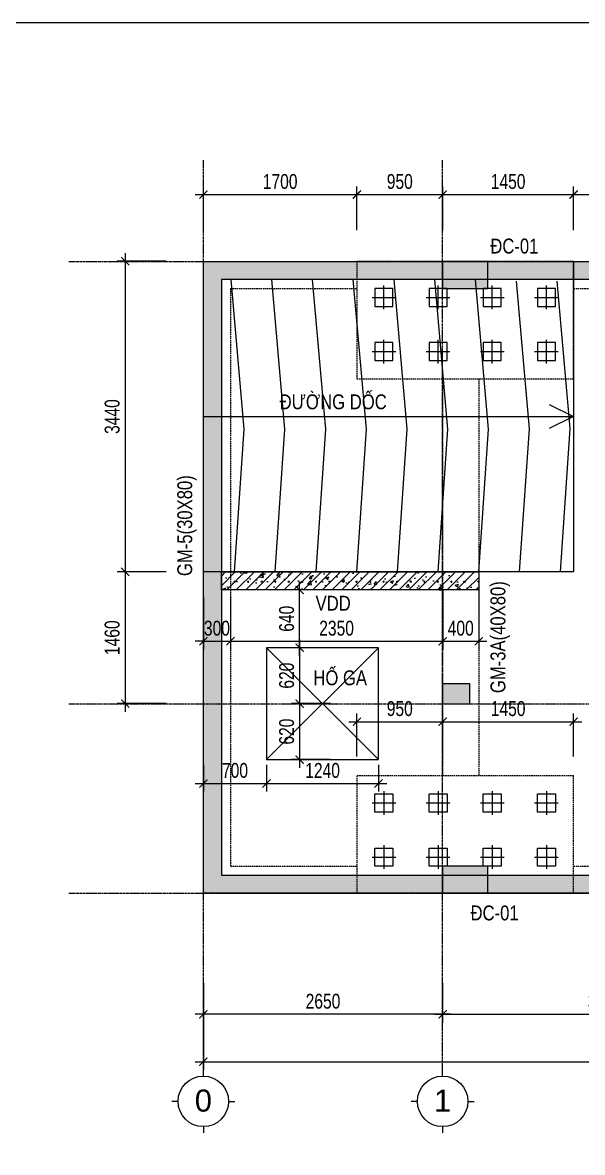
# Model space of a CAD drawing. Extents: x -165145 to 691808, y -202842 to 311040.
# Drawn here: x 239464 to 245663, y 71524 to 84039 of the extents above; entities that cross this region are included whole.
import ezdxf
from ezdxf.enums import TextEntityAlignment as Align

# ---------------------------------------------------------------- set-up
doc = ezdxf.new("R2010")
doc.units = 0
doc.header["$LTSCALE"] = 10
doc.header["$MEASUREMENT"] = 0
for name, pattern in [('CENTER', [2, 1.25, -0.25, 0.25, -0.25]), ('HIDDEN', [2.3807, 1.587, -0.7937]), ('ketcau-1', [2, 1, 1])]:
    doc.linetypes.add(name, pattern=pattern)
doc.layers.get('0').update_dxf_attribs({"linetype": 'CONTINUOUS'})
doc.layers.get('Defpoints').update_dxf_attribs({"color": 5, "linetype": 'CONTINUOUS'})
for name, color, linetype, lineweight in [('coc 20', 6, 'CONTINUOUS', 20), ('DIM', 8, 'CONTINUOUS', 13), ('GE_KC_DIM', 1, 'CONTINUOUS', 20), ('GE_KC_GHICHU', 4, 'CONTINUOUS', 20), ('GE_KC_HATCH', 250, 'CONTINUOUS', 20), ('GE_KC_NETKHUAT', 9, 'HIDDEN', 20), ('GE_KC_NETMANH', 8, 'CONTINUOUS', 20), ('GE_KC_NETTHAY', 2, 'CONTINUOUS', 20), ('GE_KC_TEXT TRUC', 4, 'CONTINUOUS', 20), ('GE_KC_TRUC', 5, 'CENTER', 20), ('L-SITE', 91, 'CONTINUOUS', 9), ('TEXT', 4, 'CONTINUOUS', 20)]:
    doc.layers.add(name, color=color, linetype=linetype, lineweight=lineweight)
doc.layers.add('GE_KC_AXIS', color=5, linetype='CENTER')
doc.styles.add('Arial', font='arial.ttf', dxfattribs={"height": 400})
doc.styles.add('GE_KC-Arial', font='arial.ttf', dxfattribs={"width": 0.75})
doc.styles.add('VNCC-Arial', font='arial.ttf', dxfattribs={"width": 0.8})
doc.dimstyles.new('GE_KC_DIM75', dxfattribs={"dimscale": 75, "dimtxt": 2.2, "dimasz": 1.2, "dimexe": 1.2, "dimexo": 0, "dimgap": 0.8, "dimtad": 1, "dimdec": 0, "dimzin": 1, "dimdsep": 46, "dimtxsty": 'GE_KC-Arial', "dimblk": 'ARCHTICK', "dimcen": 1.2, "dimdle": 1.2, "dimclrd": 1, "dimclre": 1, "dimclrt": 4, "dimadec": 0, "dimazin": 0, "dimtfac": 1, "dimtdec": 0, "dimtix": 1, "dimtmove": 2, "dimatfit": 3, "dimfxl": 0.15, "dimtvp": 0.833333, "dimtolj": 1, "dimtzin": 0, "dimarcsym": 0})

# ---------------------------------------------------------------- blocks, each defined once
blk = doc.blocks.new('Grid - M_Grid Head - Circle-24584-TẦNG 2')
at = {"layer": 'L-SITE'}
for p, q in [((0, 4), (0, 5)), ((-4, 0), (-5, 0)), ((4, 0), (5, 0)), ((0, -4), (0, -5))]:
    blk.add_line(p, q, dxfattribs=at)
blk.add_circle((0, 0), 4, dxfattribs=at)
blk = doc.blocks.new('_ArchTick')
at = {"color": 0, "linetype": 'ByBlock', "const_width": 0.15}
blk.add_lwpolyline([(-0.5, -0.5), (0.5, 0.5)], dxfattribs=at)
blk = doc.blocks.new('*D1465')
at = {"layer": 'Defpoints', "color": 0, "transparency": 16777216}
for p in [(0, -991), (3600, -991), (3600, -1341)]:
    blk.add_point(p, dxfattribs=at)
at = {"layer": 'GE_KC_DIM', "color": 1, "lineweight": -2, "transparency": 16777216}
for p, q in [((0, -991), (0, -1431)), ((3600, -991), (3600, -1431)), ((-90, -1341), (3690, -1341))]:
    blk.add_line(p, q, dxfattribs=at)
at = {"layer": 'GE_KC_DIM', "color": 1, "lineweight": -2, "transparency": 16777216, "xscale": 90, "yscale": 90, "zscale": 90, "rotation": 180}
blk.add_blockref('_ArchTick', (0, -1341), dxfattribs=at)
at = {"layer": 'GE_KC_DIM', "color": 1, "lineweight": -2, "transparency": 16777216, "xscale": 90, "yscale": 90, "zscale": 90}
blk.add_blockref('_ArchTick', (3600, -1341), dxfattribs=at)
at = {"layer": 'GE_KC_DIM', "color": 4, "transparency": 16777216, "insert": (1800, -1197), "char_height": 165, "attachment_point": 5, "style": 'GE_KC-Arial'}
blk.add_mtext('\\A1;3600', dxfattribs=at)
blk = doc.blocks.new('*D1468')
at = {"layer": 'Defpoints', "color": 0, "transparency": 16777216}
for p in [(-2650, -991), (14850, -1062), (14850, -1866)]:
    blk.add_point(p, dxfattribs=at)
at = {"layer": 'GE_KC_DIM', "color": 1, "lineweight": -2, "transparency": 16777216}
for p, q in [((-2650, -991), (-2650, -1956)), ((14850, -1062), (14850, -1956)), ((-2740, -1866), (14940, -1866))]:
    blk.add_line(p, q, dxfattribs=at)
at = {"layer": 'GE_KC_DIM', "color": 1, "lineweight": -2, "transparency": 16777216, "xscale": 90, "yscale": 90, "zscale": 90, "rotation": 180}
blk.add_blockref('_ArchTick', (-2650, -1866), dxfattribs=at)
at = {"layer": 'GE_KC_DIM', "color": 1, "lineweight": -2, "transparency": 16777216, "xscale": 90, "yscale": 90, "zscale": 90}
blk.add_blockref('_ArchTick', (14850, -1866), dxfattribs=at)
at = {"layer": 'GE_KC_DIM', "color": 4, "transparency": 16777216, "insert": (4525, -1710), "char_height": 165, "attachment_point": 5, "style": 'GE_KC-Arial'}
blk.add_mtext('\\A1;17500', dxfattribs=at)
blk = doc.blocks.new('*D1471')
at = {"layer": 'Defpoints', "color": 0, "transparency": 16777216}
for p in [(-2650, -991), (0, -991), (-2650, -1341)]:
    blk.add_point(p, dxfattribs=at)
at = {"layer": 'GE_KC_DIM', "color": 1, "lineweight": -2, "transparency": 16777216}
for p, q in [((-2650, -991), (-2650, -1431)), ((0, -991), (0, -1431)), ((90, -1341), (-2740, -1341))]:
    blk.add_line(p, q, dxfattribs=at)
at = {"layer": 'GE_KC_DIM', "color": 1, "lineweight": -2, "transparency": 16777216, "xscale": 90, "yscale": 90, "zscale": 90, "rotation": 180}
blk.add_blockref('_ArchTick', (-2650, -1341), dxfattribs=at)
at = {"layer": 'GE_KC_DIM', "color": 1, "lineweight": -2, "transparency": 16777216, "xscale": 90, "yscale": 90, "zscale": 90}
blk.add_blockref('_ArchTick', (0, -1341), dxfattribs=at)
at = {"layer": 'GE_KC_DIM', "color": 4, "transparency": 16777216, "insert": (-1325, -1197), "char_height": 165, "attachment_point": 5, "style": 'GE_KC-Arial'}
blk.add_mtext('\\A1;2650', dxfattribs=at)
blk = doc.blocks.new('coc20')
at = {"layer": 'coc 20', "color": 5, "linetype": 'CENTER', "ltscale": 0.5}
for p, q in [((8443.75, -16701.52), (8443.75, -16698.9)), ((8442.44, -16700.21), (8445.06, -16700.21))]:
    blk.add_line(p, q, dxfattribs=at)
at = {"layer": 'coc 20', "color": 0, "linetype": 'HIDDEN'}
blk.add_lwpolyline([(8442.75, -16701.21), (8444.75, -16701.21), (8444.75, -16699.21), (8442.75, -16699.21)], close=True, dxfattribs=at)
blk = doc.blocks.new('MB MONG')
at = {"layer": 'coc 20', "color": 6, "xscale": 100, "yscale": 100, "zscale": 100}
for p in [(-859875, 1676621), (-859275, 1676621), (-858675, 1676621), (-858075, 1676621), (-859875, 1676021), (-859275, 1676021), (-858675, 1676021), (-858075, 1676021)]:
    blk.add_blockref('coc20', p, dxfattribs=at)
at = {"layer": 'coc 20', "color": 6, "xscale": -100, "yscale": 100, "zscale": 100, "rotation": 180}
for p in [(-859875, -1669021), (-859275, -1669021), (-858675, -1669021), (-858075, -1669021), (-859875, -1669621), (-859275, -1669621), (-858675, -1669621), (-858075, -1669621)]:
    blk.add_blockref('coc20', p, dxfattribs=at)
blk = doc.blocks.new('MBKC MONG')
at = {"layer": 'GE_KC_NETKHUAT'}
for p, q in [((-17500, 7000), (-15800, 7000)), ((-13400, 7000), (-12450, 7000)), ((-17200, 6700), (-15800, 6700)), ((-17200, 6700), (-17200, 300)), ((-13400, 6700), (-12450, 6700)), ((-14850, 5700), (-14850, 1300)), ((-14450, 5700), (-14450, 1300)), ((-17200, 300), (-15800, 300)), ((-13400, 300), (-12450, 300)), ((-17500, 0), (-15800, 0)), ((-13400, 0), (-12450, 0))]:
    blk.add_line(p, q, dxfattribs=at)
for points in [[(-15800, 5700), (-13400, 5700), (-13400, 7000), (-15800, 7000)], [(-15800, 0), (-13400, 0), (-13400, 1300), (-15800, 1300)]]:
    blk.add_lwpolyline(points, close=True, dxfattribs=at)
at = {"layer": 'GE_KC_NETTHAY'}
blk.add_lwpolyline([(-17500, 7000), (0, 7000), (0, 0), (-17500, 0)], close=True, dxfattribs=at)
blk = doc.blocks.new('*D1163')
at = {"layer": 'Defpoints', "color": 0, "transparency": 16777216}
for p in [(245566, 76295), (244116, 75909), (245566, 75909)]:
    blk.add_point(p, dxfattribs=at)
at = {"layer": 'GE_KC_DIM', "color": 1, "lineweight": -2, "transparency": 16777216}
for p, q in [((244116, 75909), (244116, 76385)), ((245566, 75909), (245566, 76385)), ((244026, 76295), (245656, 76295))]:
    blk.add_line(p, q, dxfattribs=at)
at = {"layer": 'GE_KC_DIM', "color": 1, "lineweight": -2, "transparency": 16777216, "xscale": 90, "yscale": 90, "zscale": 90, "rotation": 180}
blk.add_blockref('_ArchTick', (244116, 76295), dxfattribs=at)
at = {"layer": 'GE_KC_DIM', "color": 1, "lineweight": -2, "transparency": 16777216, "xscale": 90, "yscale": 90, "zscale": 90}
blk.add_blockref('_ArchTick', (245566, 76295), dxfattribs=at)
at = {"layer": 'GE_KC_DIM', "color": 4, "transparency": 16777216, "insert": (244841, 76439), "char_height": 165, "attachment_point": 5, "style": 'GE_KC-Arial'}
blk.add_mtext('\\A1;1450', dxfattribs=at)
blk = doc.blocks.new('*D1164')
at = {"layer": 'Defpoints', "color": 0, "transparency": 16777216}
for p in [(244116, 76295), (243166, 75909), (244116, 75909)]:
    blk.add_point(p, dxfattribs=at)
at = {"layer": 'GE_KC_DIM', "color": 1, "lineweight": -2, "transparency": 16777216}
for p, q in [((243166, 75909), (243166, 76385)), ((244116, 75909), (244116, 76385)), ((243076, 76295), (244206, 76295))]:
    blk.add_line(p, q, dxfattribs=at)
at = {"layer": 'GE_KC_DIM', "color": 1, "lineweight": -2, "transparency": 16777216, "xscale": 90, "yscale": 90, "zscale": 90, "rotation": 180}
blk.add_blockref('_ArchTick', (243166, 76295), dxfattribs=at)
at = {"layer": 'GE_KC_DIM', "color": 1, "lineweight": -2, "transparency": 16777216, "xscale": 90, "yscale": 90, "zscale": 90}
blk.add_blockref('_ArchTick', (244116, 76295), dxfattribs=at)
at = {"layer": 'GE_KC_DIM', "color": 4, "transparency": 16777216, "insert": (243641, 76439), "char_height": 165, "attachment_point": 5, "style": 'GE_KC-Arial'}
blk.add_mtext('\\A1;950', dxfattribs=at)
blk = doc.blocks.new('*D1171')
at = {"layer": 'Defpoints', "color": 0, "transparency": 16777216}
for p in [(241466, 77672), (241766, 77672), (241766, 77186)]:
    blk.add_point(p, dxfattribs=at)
at = {"layer": 'GE_KC_DIM', "color": 1, "lineweight": -2, "transparency": 16777216}
for p, q in [((241466, 77672), (241466, 77096)), ((241766, 77672), (241766, 77096)), ((241466, 77186), (241376, 77186)), ((241466, 77186), (241766, 77186)), ((241766, 77186), (241856, 77186))]:
    blk.add_line(p, q, dxfattribs=at)
at = {"layer": 'GE_KC_DIM', "color": 1, "lineweight": -2, "transparency": 16777216, "xscale": 90, "yscale": 90, "zscale": 90}
blk.add_blockref('_ArchTick', (241466, 77186), dxfattribs=at)
at = {"layer": 'GE_KC_DIM', "color": 1, "lineweight": -2, "transparency": 16777216, "xscale": 90, "yscale": 90, "zscale": 90, "rotation": 180}
blk.add_blockref('_ArchTick', (241766, 77186), dxfattribs=at)
at = {"layer": 'GE_KC_DIM', "color": 4, "transparency": 16777216, "insert": (241616, 77330), "char_height": 165, "attachment_point": 5, "style": 'GE_KC-Arial'}
blk.add_mtext('\\A1;300', dxfattribs=at)
blk = doc.blocks.new('*D1172')
at = {"layer": 'Defpoints', "color": 0, "transparency": 16777216}
for p in [(244116, 77751), (241766, 77672), (244116, 77186)]:
    blk.add_point(p, dxfattribs=at)
at = {"layer": 'GE_KC_DIM', "color": 1, "lineweight": -2, "transparency": 16777216}
for p, q in [((244116, 77751), (244116, 77096)), ((241766, 77672), (241766, 77096)), ((241676, 77186), (244206, 77186))]:
    blk.add_line(p, q, dxfattribs=at)
at = {"layer": 'GE_KC_DIM', "color": 1, "lineweight": -2, "transparency": 16777216, "xscale": 90, "yscale": 90, "zscale": 90, "rotation": 180}
blk.add_blockref('_ArchTick', (241766, 77186), dxfattribs=at)
at = {"layer": 'GE_KC_DIM', "color": 1, "lineweight": -2, "transparency": 16777216, "xscale": 90, "yscale": 90, "zscale": 90}
blk.add_blockref('_ArchTick', (244116, 77186), dxfattribs=at)
at = {"layer": 'GE_KC_DIM', "color": 4, "transparency": 16777216, "insert": (242941, 77330), "char_height": 165, "attachment_point": 5, "style": 'GE_KC-Arial'}
blk.add_mtext('\\A1;2350', dxfattribs=at)
blk = doc.blocks.new('*D1173')
at = {"layer": 'Defpoints', "color": 0, "transparency": 16777216}
for p in [(244116, 77751), (244516, 77751), (244516, 77186)]:
    blk.add_point(p, dxfattribs=at)
at = {"layer": 'GE_KC_DIM', "color": 1, "lineweight": -2, "transparency": 16777216}
for p, q in [((244116, 77751), (244116, 77096)), ((244516, 77751), (244516, 77096)), ((244026, 77186), (244606, 77186))]:
    blk.add_line(p, q, dxfattribs=at)
at = {"layer": 'GE_KC_DIM', "color": 1, "lineweight": -2, "transparency": 16777216, "xscale": 90, "yscale": 90, "zscale": 90, "rotation": 180}
blk.add_blockref('_ArchTick', (244116, 77186), dxfattribs=at)
at = {"layer": 'GE_KC_DIM', "color": 1, "lineweight": -2, "transparency": 16777216, "xscale": 90, "yscale": 90, "zscale": 90}
blk.add_blockref('_ArchTick', (244516, 77186), dxfattribs=at)
at = {"layer": 'GE_KC_DIM', "color": 4, "transparency": 16777216, "insert": (244316, 77330), "char_height": 165, "attachment_point": 5, "style": 'GE_KC-Arial'}
blk.add_mtext('\\A1;400', dxfattribs=at)
blk = doc.blocks.new('MBDVC-H')
at = {"layer": 'GE_KC_HATCH', "linetype": 'ketcau-1'}
h = blk.add_hatch(dxfattribs=at)
h.set_pattern_fill('BETONG', color=256, scale=40, style=0, pattern_type=2)
h.set_pattern_definition([(0, (-195974.8, -46087.29), (0, 207.8461), [5, -115]), (0, (-195974.8, -46078.63), (0, 207.8461), [5, -115]), (120, (-195974.8, -46087.29), (-180, -103.92305), [5, -115]), (120, (-195967.3, -46082.96), (-180, -103.92305), [5, -115]), (0, (-195914.8, -45983.36), (0, 207.8461), [5, -115]), (0, (-195914.8, -45974.7), (0, 207.8461), [5, -115]), (120, (-195914.8, -45983.36), (-180, -103.92305), [5, -115]), (120, (-195907.3, -45979.03), (-180, -103.92305), [5, -115]), (60, (-195969.8, -46087.29), (-180, 103.92305), [5, -115]), (60, (-195977.3, -46082.96), (-180, 103.92305), [5, -115]), (60, (-195909.8, -46191.2), (-180, 103.92305), [5, -115]), (60, (-195917.3, -46186.88), (-180, 103.92305), [5, -115]), (45, (-195974.79, -46087.287), (-42.426407, 42.426407), []), (50, (-195974.8, -46087.29), (286.90407, -25.10085), [30, -330]), (355, (-195974.8, -46087.3), (-55.50053, 300.87685), [24, -264]), (100.4514, (-195950.88, -46089.38), (231.40375, 275.7758), [25.49608, -280.45684]), (46.1842, (-195974.8, -46007.3), (426.8964, -66.2076), [45, -495]), (96.6356, (-195939.2, -46012.8), (373.8651, 389.64715), [38.2441, -420.6852]), (351.1842, (-195974.8, -46007.3), (373.8648, 389.6474), [36, -396]), (21, (-195934.8, -46027.29), (238.76282, -161.04756), [30, -330]), (326, (-195934.8, -46027.3), (97.32613, 290.06), [24, -264]), (71.4514, (-195914.9, -46040.7), (336.08905, 129.0122), [25.49608, -280.45684]), (37.5, (-195974.79, -46087.29), (4.86394, 133.15754), [0, -260.8, 0, -268, 0, -265]), (7.5, (-195974.79, -46087.29), (105.227815, 157.764685), [0, -152.8, 0, -254.8, 0, -101]), (327.5, (-196063.99, -46087.29), (213.528974, -9.02195), [0, -100, 0, -312, 0, -414]), (317.5, (-196104, -46087.29), (233.27447, 40.042), [0, -130, 0, -207.2, 0, -294])])
h.paths.add_polyline_path([(14850, 7000), (-2650, 7000), (-2650, 0), (-2430, 0), (14850, 0), (14850, 2210)])
h.paths.add_polyline_path([(14650, 2210), (12450, 2210), (12450, 200), (-2450, 200), (-2450, 6800), (14650, 6800)], flags=16)
h.paths.add_polyline_path([(14630, 1990), (14630, 220), (12670, 220), (12670, 1990)], flags=16)
at = {"layer": 'GE_KC_HATCH'}
h = blk.add_hatch(dxfattribs=at)
h.set_pattern_fill('BETONG', color=256, scale=50, pattern_type=2)
h.set_pattern_definition([(0, (-218240.58, -46087.29), (0, 259.80762), [6.25, -143.75]), (0, (-218240.58, -46076.46), (0, 259.80762), [6.25, -143.75]), (120, (-218240.58, -46087.29), (-225, -129.9038), [6.25, -143.75]), (120, (-218231.2, -46081.87), (-225, -129.9038), [6.25, -143.75]), (0, (-218165.58, -45957.38), (0, 259.80762), [6.25, -143.75]), (0, (-218165.58, -45946.56), (0, 259.80762), [6.25, -143.75]), (120, (-218165.58, -45957.38), (-225, -129.9038), [6.25, -143.75]), (120, (-218156.2, -45951.97), (-225, -129.9038), [6.25, -143.75]), (60, (-218234.33, -46087.29), (-225, 129.9038), [6.25, -143.75]), (60, (-218243.7, -46081.87), (-225, 129.9038), [6.25, -143.75]), (60, (-218159.33, -46217.2), (-225, 129.9038), [6.25, -143.75]), (60, (-218168.7, -46211.78), (-225, 129.9038), [6.25, -143.75]), (45, (-218240.58, -46087.29), (-53.033009, 53.033009), []), (50, (-218240.58, -46087.3), (358.6301, -31.37607), [37.5, -412.5]), (355, (-218240.58, -46087.3), (-69.37567, 376.09607), [30, -330]), (100.4514, (-218210.7, -46089.9), (289.2547, 344.71977), [31.8701, -350.57106]), (46.1842, (-218240.6, -45987.3), (533.6205, -82.7595), [56.25, -618.75]), (96.6356, (-218196.1, -45994.2), (467.3314, 487.0589), [47.8051, -525.8565]), (351.1842, (-218240.6, -45987.3), (467.331, 487.0593), [45, -495]), (21, (-218190.58, -46012.3), (298.45353, -201.30945), [37.5, -412.5]), (326, (-218190.58, -46012.3), (121.65767, 362.575), [30, -330]), (71.4514, (-218165.7, -46029.06), (420.1113, 161.26525), [31.8701, -350.57106]), (37.5, (-218240.58, -46087.29), (6.07993, 166.44693), [0, -326, 0, -335, 0, -331.25]), (7.5, (-218240.58, -46087.29), (131.53477, 197.20586), [0, -191, 0, -318.5, 0, -126.25]), (327.5, (-218352.08, -46087.29), (266.91122, -11.277436), [0, -125, 0, -390, 0, -517.5]), (317.5, (-218402.08, -46087.29), (291.59308, 50.0525), [0, -162.5, 0, -259, 0, -367.5])])
h.paths.add_polyline_path([(-2450, 3560), (-2450, 3360), (400, 3360), (400, 3560)])
at = {"layer": 'GE_KC_NETTHAY'}
for p, q in [((-2650, 7000), (-2430, 7000)), ((-2650, 0), (-2650, 7000)), ((-2650, 7000), (14850, 7000)), ((14650, 6800), (-2450, 6800)), ((-2450, 6800), (-2450, 200)), ((-2650, 0), (-2650, 220)), ((-2450, 200), (12450, 200)), ((-2430, 0), (-2650, 0)), ((14850, 0), (-2650, 0))]:
    blk.add_line(p, q, dxfattribs=at)
blk.add_lwpolyline([(-2450, 3560), (400, 3560), (400, 3360), (-2450, 3360)], close=True, dxfattribs=at)
blk = doc.blocks.new('C-22x30')
at = {"layer": 'GE_KC_HATCH', "linetype": 'ketcau-1'}
blk.add_hatch(color=1, dxfattribs=at).paths.add_polyline_path([(150, 110), (-150, 110), (-150, -110), (150, -110)])
at = {"layer": 'GE_KC_NETTHAY', "linetype": 'Continuous'}
blk.add_lwpolyline([(150, 110), (-150, 110), (-150, -110), (150, -110)], close=True, dxfattribs=at)
blk = doc.blocks.new('MBDVC-T1')
at = {"layer": 'GE_KC_HATCH', "linetype": 'ketcau-1'}
for points in [[(500, 7000), (0, 7000), (0, 6700), (500, 6700)], [(500, 300), (0, 300), (0, 0), (500, 0)]]:
    blk.add_hatch(color=1, dxfattribs=at).paths.add_polyline_path(points)
at = {"layer": 'GE_KC_NETTHAY', "linetype": 'Continuous'}
for points in [[(500, 7000), (0, 7000), (0, 6700), (500, 6700)], [(500, 300), (0, 300), (0, 0), (500, 0)]]:
    blk.add_lwpolyline(points, close=True, dxfattribs=at)
at = {"layer": 'GE_KC_NETKHUAT'}
blk.add_blockref('C-22x30', (150, 2210), dxfattribs=at)
blk = doc.blocks.new('*D1400')
at = {"layer": 'Defpoints', "color": 0, "transparency": 16777216}
for p in [(243166, 82134), (241466, 81739), (243166, 81739)]:
    blk.add_point(p, dxfattribs=at)
at = {"layer": 'GE_KC_DIM', "color": 1, "lineweight": -2, "transparency": 16777216}
for p, q in [((241376, 82134), (243256, 82134)), ((241466, 81739), (241466, 82224)), ((243166, 81739), (243166, 82224))]:
    blk.add_line(p, q, dxfattribs=at)
at = {"layer": 'GE_KC_DIM', "color": 1, "lineweight": -2, "transparency": 16777216, "xscale": 90, "yscale": 90, "zscale": 90, "rotation": 180}
blk.add_blockref('_ArchTick', (241466, 82134), dxfattribs=at)
at = {"layer": 'GE_KC_DIM', "color": 1, "lineweight": -2, "transparency": 16777216, "xscale": 90, "yscale": 90, "zscale": 90}
blk.add_blockref('_ArchTick', (243166, 82134), dxfattribs=at)
at = {"layer": 'GE_KC_DIM', "color": 4, "transparency": 16777216, "insert": (242316, 82278), "char_height": 165, "attachment_point": 5, "style": 'GE_KC-Arial'}
blk.add_mtext('\\A1;1700', dxfattribs=at)
blk = doc.blocks.new('*D1401')
at = {"layer": 'Defpoints', "color": 0, "transparency": 16777216}
for p in [(245566, 82134), (244116, 81739), (245566, 81739)]:
    blk.add_point(p, dxfattribs=at)
at = {"layer": 'GE_KC_DIM', "color": 1, "lineweight": -2, "transparency": 16777216}
for p, q in [((244026, 82134), (245656, 82134)), ((244116, 81739), (244116, 82224)), ((245566, 81739), (245566, 82224))]:
    blk.add_line(p, q, dxfattribs=at)
at = {"layer": 'GE_KC_DIM', "color": 1, "lineweight": -2, "transparency": 16777216, "xscale": 90, "yscale": 90, "zscale": 90, "rotation": 180}
blk.add_blockref('_ArchTick', (244116, 82134), dxfattribs=at)
at = {"layer": 'GE_KC_DIM', "color": 1, "lineweight": -2, "transparency": 16777216, "xscale": 90, "yscale": 90, "zscale": 90}
blk.add_blockref('_ArchTick', (245566, 82134), dxfattribs=at)
at = {"layer": 'GE_KC_DIM', "color": 4, "transparency": 16777216, "insert": (244841, 82278), "char_height": 165, "attachment_point": 5, "style": 'GE_KC-Arial'}
blk.add_mtext('\\A1;1450', dxfattribs=at)
blk = doc.blocks.new('*D1402')
at = {"layer": 'Defpoints', "color": 0, "transparency": 16777216}
for p in [(241054, 81395), (240600, 77955), (241054, 77955)]:
    blk.add_point(p, dxfattribs=at)
at = {"layer": 'GE_KC_DIM', "color": 1, "lineweight": -2, "transparency": 16777216}
for p, q in [((240600, 81485), (240600, 77865)), ((241054, 81395), (240510, 81395)), ((241054, 77955), (240510, 77955))]:
    blk.add_line(p, q, dxfattribs=at)
at = {"layer": 'GE_KC_DIM', "color": 1, "lineweight": -2, "transparency": 16777216, "xscale": 90, "yscale": 90, "zscale": 90}
for p, rotation in [((240600, 81395), 90), ((240600, 77955), 270)]:
    blk.add_blockref('_ArchTick', p, dxfattribs=dict(at, rotation=rotation))
at = {"layer": 'GE_KC_DIM', "color": 4, "transparency": 16777216, "insert": (240456, 79675), "char_height": 165, "attachment_point": 5, "rotation": 90, "style": 'GE_KC-Arial'}
blk.add_mtext('\\A1;3440', dxfattribs=at)
blk = doc.blocks.new('*D1403')
at = {"layer": 'Defpoints', "color": 0, "transparency": 16777216}
for p in [(241054, 77955), (240600, 76495), (241054, 76495)]:
    blk.add_point(p, dxfattribs=at)
at = {"layer": 'GE_KC_DIM', "color": 1, "lineweight": -2, "transparency": 16777216}
for p, q in [((240600, 78045), (240600, 76405)), ((241054, 77955), (240510, 77955)), ((241054, 76495), (240510, 76495))]:
    blk.add_line(p, q, dxfattribs=at)
at = {"layer": 'GE_KC_DIM', "color": 1, "lineweight": -2, "transparency": 16777216, "xscale": 90, "yscale": 90, "zscale": 90}
for p, rotation in [((240600, 77955), 90), ((240600, 76495), 270)]:
    blk.add_blockref('_ArchTick', p, dxfattribs=dict(at, rotation=rotation))
at = {"layer": 'GE_KC_DIM', "color": 4, "transparency": 16777216, "insert": (240456, 77225), "char_height": 165, "attachment_point": 5, "rotation": 90, "style": 'GE_KC-Arial'}
blk.add_mtext('\\A1;1460', dxfattribs=at)
blk = doc.blocks.new('*D1766')
at = {"layer": 'Defpoints', "color": 0, "transparency": 16777216}
for p in [(244116, 82134), (243166, 81739), (244116, 81739)]:
    blk.add_point(p, dxfattribs=at)
at = {"layer": 'GE_KC_DIM', "color": 1, "lineweight": -2, "transparency": 16777216}
for p, q in [((243076, 82134), (244206, 82134)), ((243166, 81739), (243166, 82224)), ((244116, 81739), (244116, 82224))]:
    blk.add_line(p, q, dxfattribs=at)
at = {"layer": 'GE_KC_DIM', "color": 1, "lineweight": -2, "transparency": 16777216, "xscale": 90, "yscale": 90, "zscale": 90, "rotation": 180}
blk.add_blockref('_ArchTick', (243166, 82134), dxfattribs=at)
at = {"layer": 'GE_KC_DIM', "color": 1, "lineweight": -2, "transparency": 16777216, "xscale": 90, "yscale": 90, "zscale": 90}
blk.add_blockref('_ArchTick', (244116, 82134), dxfattribs=at)
at = {"layer": 'GE_KC_DIM', "color": 4, "transparency": 16777216, "insert": (243641, 82278), "char_height": 165, "attachment_point": 5, "style": 'GE_KC-Arial'}
blk.add_mtext('\\A1;950', dxfattribs=at)
blk = doc.blocks.new('*D1767')
at = {"layer": 'Defpoints', "color": 0, "transparency": 16777216}
for p in [(246516, 82134), (245566, 81739), (246516, 81739)]:
    blk.add_point(p, dxfattribs=at)
at = {"layer": 'GE_KC_DIM', "color": 1, "lineweight": -2, "transparency": 16777216}
for p, q in [((245476, 82134), (246606, 82134)), ((245566, 81739), (245566, 82224)), ((246516, 81739), (246516, 82224))]:
    blk.add_line(p, q, dxfattribs=at)
at = {"layer": 'GE_KC_DIM', "color": 1, "lineweight": -2, "transparency": 16777216, "xscale": 90, "yscale": 90, "zscale": 90, "rotation": 180}
blk.add_blockref('_ArchTick', (245566, 82134), dxfattribs=at)
at = {"layer": 'GE_KC_DIM', "color": 1, "lineweight": -2, "transparency": 16777216, "xscale": 90, "yscale": 90, "zscale": 90}
blk.add_blockref('_ArchTick', (246516, 82134), dxfattribs=at)
at = {"layer": 'GE_KC_DIM', "color": 4, "transparency": 16777216, "insert": (246041, 82278), "char_height": 165, "attachment_point": 5, "style": 'GE_KC-Arial'}
blk.add_mtext('\\A1;950', dxfattribs=at)
blk = doc.blocks.new('*D3423')
at = {"layer": 'Defpoints', "color": 0, "transparency": 16777216}
for p in [(241466, 75816), (242166, 75816, 0), (242166, 75610)]:
    blk.add_point(p, dxfattribs=at)
at = {"layer": 'GE_KC_DIM', "color": 1, "lineweight": -2, "transparency": 16777216}
for p, q in [((241466, 75816), (241466, 75520)), ((242166, 75816), (242166, 75520)), ((241376, 75610), (242256, 75610))]:
    blk.add_line(p, q, dxfattribs=at)
at = {"layer": 'GE_KC_DIM', "color": 1, "lineweight": -2, "transparency": 16777216, "xscale": 90, "yscale": 90, "zscale": 90, "rotation": 180}
blk.add_blockref('_ArchTick', (241466, 75610), dxfattribs=at)
at = {"layer": 'GE_KC_DIM', "color": 1, "lineweight": -2, "transparency": 16777216, "xscale": 90, "yscale": 90, "zscale": 90}
blk.add_blockref('_ArchTick', (242166, 75610), dxfattribs=at)
at = {"layer": 'GE_KC_DIM', "color": 4, "transparency": 16777216, "insert": (241816, 75754), "char_height": 165, "attachment_point": 5, "style": 'GE_KC-Arial'}
blk.add_mtext('\\A1;700', dxfattribs=at)
blk = doc.blocks.new('*D3424')
at = {"layer": 'Defpoints', "color": 0, "transparency": 16777216}
for p in [(242166, 75816), (243406, 75816), (243406, 75610)]:
    blk.add_point(p, dxfattribs=at)
at = {"layer": 'GE_KC_DIM', "color": 1, "lineweight": -2, "transparency": 16777216}
for p, q in [((242166, 75816), (242166, 75520)), ((243406, 75816), (243406, 75520)), ((242076, 75610), (243496, 75610))]:
    blk.add_line(p, q, dxfattribs=at)
at = {"layer": 'GE_KC_DIM', "color": 1, "lineweight": -2, "transparency": 16777216, "xscale": 90, "yscale": 90, "zscale": 90, "rotation": 180}
blk.add_blockref('_ArchTick', (242166, 75610), dxfattribs=at)
at = {"layer": 'GE_KC_DIM', "color": 1, "lineweight": -2, "transparency": 16777216, "xscale": 90, "yscale": 90, "zscale": 90}
blk.add_blockref('_ArchTick', (243406, 75610), dxfattribs=at)
at = {"layer": 'GE_KC_DIM', "color": 4, "transparency": 16777216, "insert": (242786, 75754), "char_height": 165, "attachment_point": 5, "style": 'GE_KC-Arial'}
blk.add_mtext('\\A1;1240', dxfattribs=at)
blk = doc.blocks.new('*D3426')
at = {"layer": 'Defpoints', "color": 0, "transparency": 16777216}
for p in [(242874, 77115), (242532, 76495), (242874, 76495)]:
    blk.add_point(p, dxfattribs=at)
at = {"layer": 'GE_KC_DIM', "color": 1, "lineweight": -2, "transparency": 16777216}
for p, q in [((242874, 77115), (242442, 77115)), ((242532, 77205), (242532, 76405)), ((242874, 76495), (242442, 76495))]:
    blk.add_line(p, q, dxfattribs=at)
at = {"layer": 'GE_KC_DIM', "color": 1, "lineweight": -2, "transparency": 16777216, "xscale": 90, "yscale": 90, "zscale": 90}
for p, rotation in [((242532, 77115), 90), ((242532, 76495), 270)]:
    blk.add_blockref('_ArchTick', p, dxfattribs=dict(at, rotation=rotation))
at = {"layer": 'GE_KC_DIM', "color": 4, "transparency": 16777216, "insert": (242388, 76805), "char_height": 165, "attachment_point": 5, "rotation": 90, "style": 'GE_KC-Arial'}
blk.add_mtext('\\A1;620', dxfattribs=at)
blk = doc.blocks.new('*D3427')
at = {"layer": 'Defpoints', "color": 0, "transparency": 16777216}
for p in [(242874, 76495), (242532, 75875), (242874, 75875)]:
    blk.add_point(p, dxfattribs=at)
at = {"layer": 'GE_KC_DIM', "color": 1, "lineweight": -2, "transparency": 16777216}
for p, q in [((242874, 76495), (242442, 76495)), ((242532, 76585), (242532, 75785)), ((242874, 75875), (242442, 75875))]:
    blk.add_line(p, q, dxfattribs=at)
at = {"layer": 'GE_KC_DIM', "color": 1, "lineweight": -2, "transparency": 16777216, "xscale": 90, "yscale": 90, "zscale": 90}
for p, rotation in [((242532, 76495), 90), ((242532, 75875), 270)]:
    blk.add_blockref('_ArchTick', p, dxfattribs=dict(at, rotation=rotation))
at = {"layer": 'GE_KC_DIM', "color": 4, "transparency": 16777216, "insert": (242388, 76185), "char_height": 165, "attachment_point": 5, "rotation": 90, "style": 'GE_KC-Arial'}
blk.add_mtext('\\A1;620', dxfattribs=at)
blk = doc.blocks.new('*D3428')
at = {"layer": 'Defpoints', "color": 0, "transparency": 16777216}
for p in [(242532, 77755), (242659, 77755), (242874, 77115)]:
    blk.add_point(p, dxfattribs=at)
at = {"layer": 'GE_KC_DIM', "color": 1, "lineweight": -2, "transparency": 16777216}
for p, q in [((242659, 77755), (242442, 77755)), ((242532, 77025), (242532, 77845)), ((242874, 77115), (242442, 77115))]:
    blk.add_line(p, q, dxfattribs=at)
at = {"layer": 'GE_KC_DIM', "color": 1, "lineweight": -2, "transparency": 16777216, "xscale": 90, "yscale": 90, "zscale": 90}
for p, rotation in [((242532, 77755), 90), ((242532, 77115), 270)]:
    blk.add_blockref('_ArchTick', p, dxfattribs=dict(at, rotation=rotation))
at = {"layer": 'GE_KC_DIM', "color": 4, "transparency": 16777216, "insert": (242388, 77435), "char_height": 165, "attachment_point": 5, "rotation": 90, "style": 'GE_KC-Arial'}
blk.add_mtext('\\A1;640', dxfattribs=at)
blk = doc.blocks.new('TRUC')
at = {"layer": 'GE_KC_TRUC', "ltscale": 2}
for p, q in [((-2650, -1955.6), (-2650, 8124.4)), ((0, -1955.6), (0, 8124.4)), ((-4139.6, 7000), (16969.7, 7000)), ((-4139.6, 2100), (16969.7, 2100)), ((-4139.6, 0), (16969.7, 0))]:
    blk.add_line(p, q, dxfattribs=at)
at = {"layer": 'GE_KC_TEXT TRUC', "lineweight": 9, "xscale": 70, "yscale": 70, "zscale": 70, "rotation": 270}
for p in [(-2650, -2305.6), (0, -2305.6)]:
    blk.add_blockref('Grid - M_Grid Head - Circle-24584-TẦNG 2', p, dxfattribs=at)
at = {"layer": 'GE_KC_TEXT TRUC', "style": 'Arial'}
for s, p in [('0', (-2650, -2419.2)), ('1', (0, -2419.2))]:
    blk.add_text(s, height=245, dxfattribs=at).set_placement(p, align=Align.CENTER)
at = {"layer": 'GE_KC_DIM'}
dim = blk.add_linear_dim(base=(14850, -1866.2), p1=(-2650, -990.7), p2=(14850, -1061.9), dimstyle='GE_KC_DIM75', dxfattribs=at)
dim.commit()
dim.dimension.update_dxf_attribs({"geometry": '*D1468', "text_midpoint": (4525, -1710.5), "dimtype": 128})
for base, p2, picture, middle in [((-2650, -1341.2), (-2650, -990.7), '*D1471', (-1325, -1197)), ((3600, -1341.2), (3600, -990.7), '*D1465', (1800, -1196.9))]:
    dim = blk.add_linear_dim(base=base, p1=(0, -990.7), p2=p2, dimstyle='GE_KC_DIM75', dxfattribs=at)
    dim.commit()
    dim.dimension.update_dxf_attribs({"geometry": picture, "text_midpoint": middle})

msp = doc.modelspace()

# ---------------------------------------------------------------- linework, layer by layer
at = {"layer": 'Defpoints'}
msp.add_lwpolyline([(238829.62104, 84039.32784), (264704.62104, 84039.32784), (264704.62104, 62514.32784), (238829.62104, 62514.32784)], close=True, dxfattribs=at)
msp.add_lwpolyline([(238829.62104, 84039.32784), (264704.62104, 84039.32784), (264704.62104, 62514.32784), (238829.62104, 62514.32784)], close=True, dxfattribs=at)
at = {"layer": 'DIM', "ltscale": 0.05}
for points in [[(241769.30398, 81194.62236), (241914.53148, 79534.04137), (241807.52685, 77954.62118)], [(242220.3464, 81194.62236), (242365.57389, 79534.04137), (242258.56926, 77954.62118)], [(242671.38208, 81194.62282), (242816.60958, 79534.04183), (242709.60495, 77954.62163)], [(243122.41361, 81194.62236), (243267.64111, 79534.04137), (243160.63647, 77954.62118)], [(243573.46683, 81194.62163), (243718.69432, 79534.04064), (243611.68969, 77954.62044)], [(244024.49844, 81194.62236), (244169.72593, 79534.04137), (244062.7213, 77954.62118)], [(244475.54085, 81194.62236), (244620.76834, 79534.04137), (244513.76371, 77954.62118)], [(244929.00733, 81174.62544), (245072.09938, 79538.46184), (244964.79532, 77954.62191)], [(245380.725, 81174.62513), (245523.43043, 79542.8823), (245415.82693, 77954.62264)]]:
    msp.add_lwpolyline(points, dxfattribs=at)
at = {"layer": 'GE_KC_HATCH'}
for p, q in [((242165.58154, 77114.62266), (243405.58154, 75874.62266)), ((243405.58154, 77114.62266), (242165.58154, 75874.62266))]:
    msp.add_line(p, q, dxfattribs=at)
at = {"layer": 'GE_KC_NETMANH'}
for p, q in [((174130.40086, 84039.32784), (385223.40086, 84039.32784)), ((241465.58154, 79674.62236), (245565.58154, 79674.62236))]:
    msp.add_line(p, q, dxfattribs=at)
msp.add_lwpolyline([(245565.58154, 77954.62236), (241465.58154, 77954.62236), (241465.58154, 81394.62236), (245565.58154, 81394.62236)], close=True, dxfattribs=at)
msp.add_lwpolyline([(245297.20787, 79807.85218), (245565.58154, 79674.62236), (245297.20787, 79541.39255)], dxfattribs=at)
at = {"layer": 'GE_KC_NETTHAY'}
msp.add_lwpolyline([(242165.58154, 75874.62266), (243405.58154, 75874.62266), (243405.58154, 77114.62266), (242165.58154, 77114.62266)], close=True, dxfattribs=at)

# ---------------------------------------------------------------- block references
at = {"layer": 'GE_KC_AXIS', "linetype": 'Continuous'}
msp.add_blockref('TRUC', (244115.58154, 74394.62437), dxfattribs=at)
at = {"layer": 'GE_KC_GHICHU'}
msp.add_blockref('MB MONG', (258965.58154, 74394.62437), dxfattribs=at)
at = {"layer": 'GE_KC_NETKHUAT'}
for name in ['MBDVC-H', 'MBDVC-T1']:
    msp.add_blockref(name, (244115.58154, 74394.62437), dxfattribs=at)
at = {"layer": 'GE_KC_NETTHAY'}
msp.add_blockref('MBKC MONG', (258965.58154, 74394.62437), dxfattribs=at)

# ---------------------------------------------------------------- texts
at = {"layer": 'TEXT', "style": 'VNCC-Arial', "width": 0.8}
for s, p in [('ĐC-01', (244909.81695, 81481.38304)), ('ĐƯỜNG DỐC', (242903.48684, 79755.7317)), ('VDD', (242903.48684, 77524.74441)), ('ĐC-01', (244691.06515, 74094.08606))]:
    msp.add_text(s, height=165, dxfattribs=at).set_placement(p, align=Align.CENTER)
for s, p in [('GM-5(30X80)', (241341.90992, 78466.63825)), ('GM-3A(40X80)', (244810.5294, 77231.30861))]:
    msp.add_text(s, height=165, rotation=90, dxfattribs=at).set_placement(p, align=Align.CENTER)
at = {"layer": 'TEXT', "color": 2, "style": 'VNCC-Arial', "width": 0.8}
msp.add_text('HỐ GA', height=165, dxfattribs=at).set_placement((242981.16258, 76698.66183), align=Align.CENTER)

# ---------------------------------------------------------------- dimensions: what is measured, and where the dimension line sits
at = {"layer": 'GE_KC_DIM'}
for base, p1, p2, picture, middle in [((243165.58154, 82133.54549), (241465.58154, 81739.01852), (243165.58154, 81739.01852), '*D1400', (242315.58154, 82277.79003)), ((244115.58154, 82133.54549), (243165.58154, 81739.01852), (244115.58154, 81739.01852), '*D1766', (243640.58154, 82277.79003)), ((245565.58154, 82133.54549), (244115.58154, 81739.01852), (245565.58154, 81739.01852), '*D1401', (244840.58154, 82277.79003)), ((246515.58154, 82133.54549), (245565.58154, 81739.01852), (246515.58154, 81739.01852), '*D1767', (246040.58154, 82277.79003)), ((244115.58154, 77185.87095), (241765.58154, 77671.99571), (244115.58154, 77750.58519), '*D1172', (242940.58154, 77330.17177)), ((244515.58154, 77185.87095), (244115.58154, 77750.58519), (244515.58154, 77750.58519), '*D1173', (244315.58154, 77330.1155)), ((241765.58154, 77185.87095), (241465.58154, 77671.99571), (241765.58154, 77671.99571), '*D1171', (241615.58154, 77330.17177)), ((244115.58154, 76294.54252), (243165.58154, 75908.63364), (244115.58154, 75908.63364), '*D1164', (243640.58154, 76438.78706)), ((245565.58154, 76294.54252), (244115.58154, 75908.63364), (245565.58154, 75908.63364), '*D1163', (244840.58154, 76438.78706)), ((242165.58154, 75610.13069), (241465.58154, 75815.91117), (242165.58154, 75815.91117, -0.01255), '*D3423', (241815.58154, 75754.37523)), ((243405.58154, 75610.13069, -0.01255), (242165.58154, 75815.91117, -0.01255), (243405.58154, 75815.91117, -0.01255), '*D3424', (242785.58154, 75754.37523, -0.01255))]:
    dim = msp.add_linear_dim(base=base, p1=p1, p2=p2, dimstyle='GE_KC_DIM75', dxfattribs=at)
    dim.commit()
    dim.dimension.update_dxf_attribs({"geometry": picture, "text_midpoint": middle})
for base, p1, p2, picture, middle in [((240600.27231, 77954.62236), (241053.62026, 81394.64919), (241053.62026, 77954.62236), '*D1402', (240455.97149, 79674.63577)), ((240600.27231, 76494.62266), (241053.62026, 77954.62236), (241053.62026, 76494.62266), '*D1403', (240456.02777, 77224.62251)), ((242531.80686, 77754.62209), (242873.72733, 77114.62266), (242659.19864, 77754.62209), '*D3428', (242387.56232, 77434.62237)), ((242531.80686, 76494.62266), (242873.72733, 77114.62266), (242873.72733, 76494.62266), '*D3426', (242387.56232, 76804.62266)), ((242531.80686, 75874.62266), (242873.72733, 76494.62266), (242873.72733, 75874.62266), '*D3427', (242387.56232, 76184.62266))]:
    dim = msp.add_linear_dim(base=base, p1=p1, p2=p2, angle=90, dimstyle='GE_KC_DIM75', dxfattribs=at)
    dim.commit()
    dim.dimension.update_dxf_attribs({"geometry": picture, "text_midpoint": middle})

doc.saveas('drawing.dxf')
